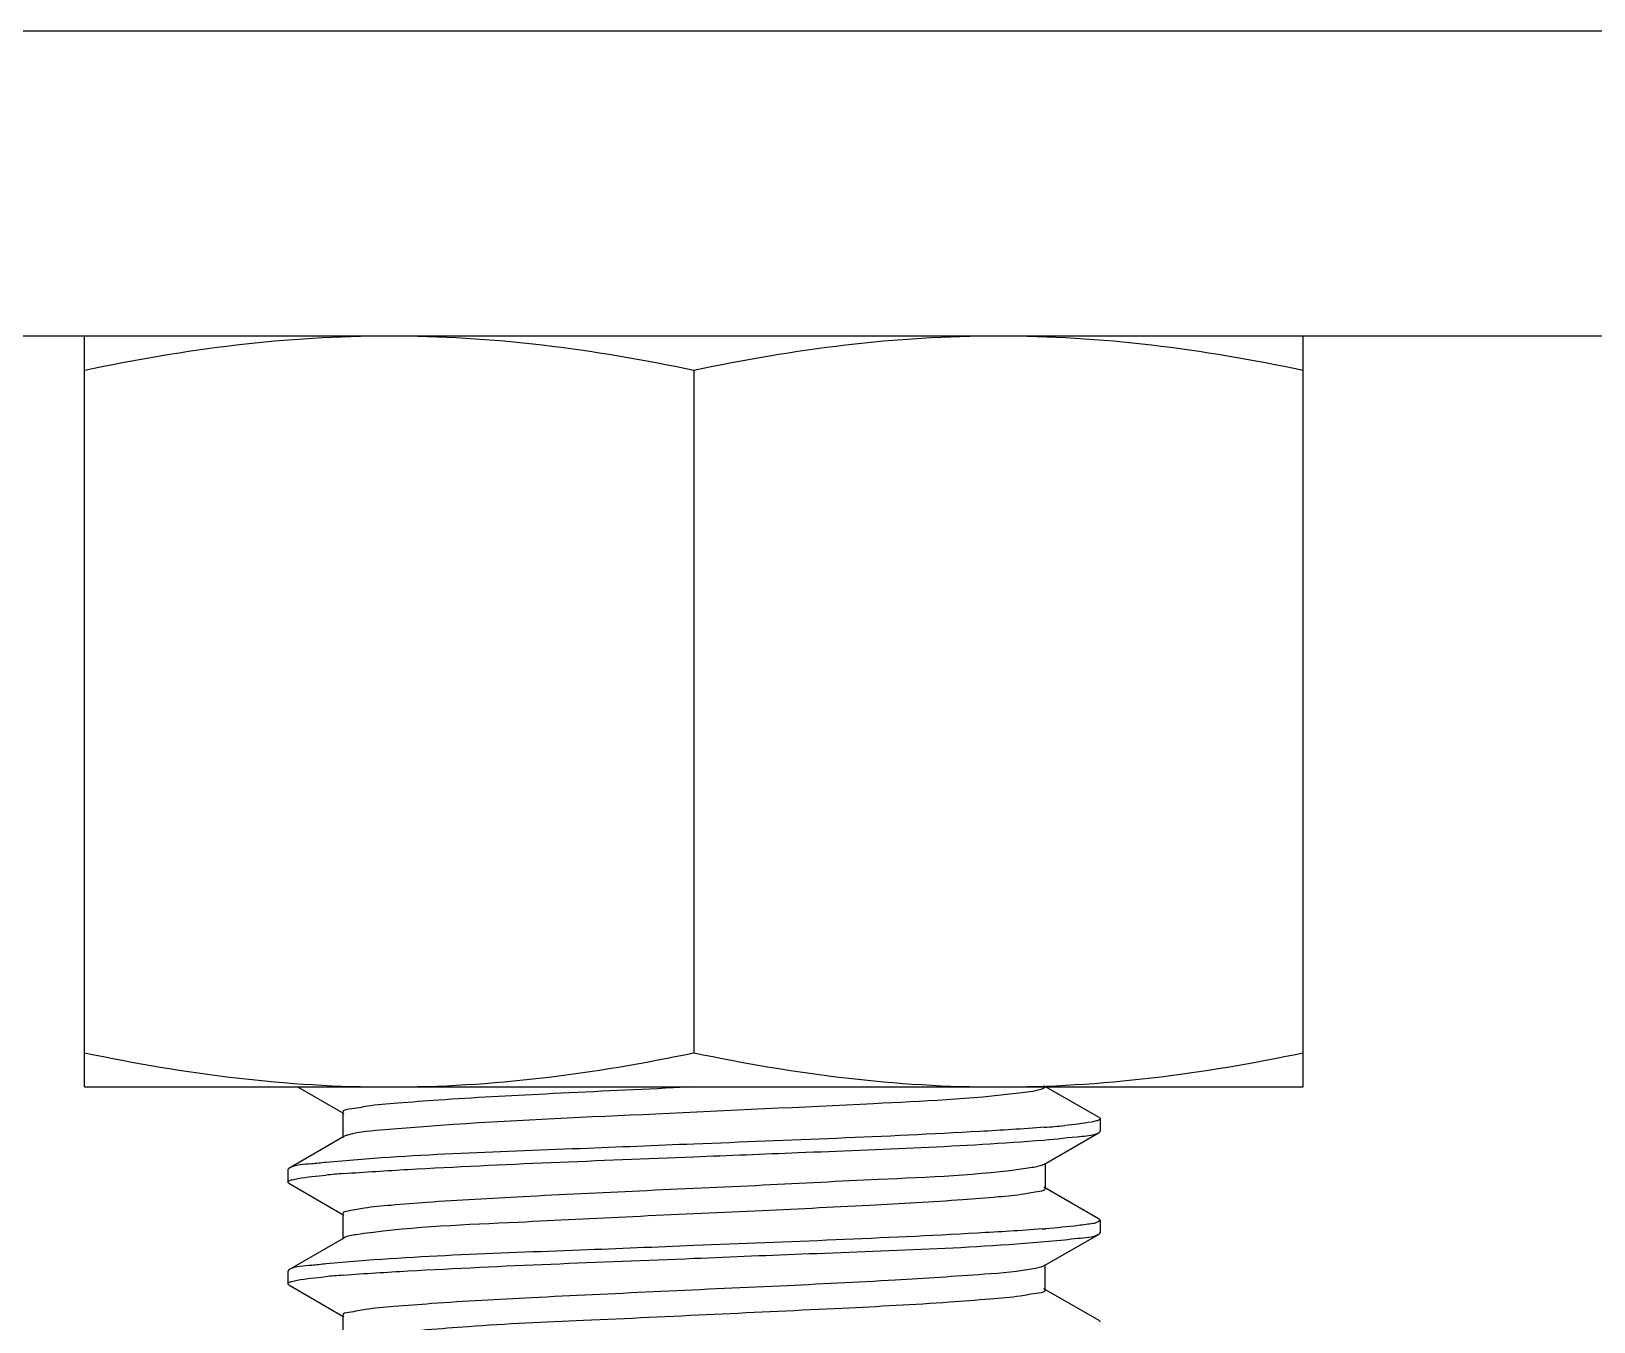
# Model space of a CAD drawing. Extents: x 4995099 to 5303443, y 4627657 to 4889583.
# Drawn here: x 5050678.8 to 5051021, y 4772758.2 to 4773041 of the extents above; entities that cross this region are included whole.
import ezdxf

# ---------------------------------------------------------------- set-up
doc = ezdxf.new("R2010")
doc.units = 0
doc.header["$LTSCALE"] = 1000
doc.header["$MEASUREMENT"] = 0
doc.layers.get('0').update_dxf_attribs({"color": 4, "linetype": 'CONTINUOUS'})

msp = doc.modelspace()

# ---------------------------------------------------------------- linework, layer by layer
at = {"linetype": 'Continuous'}
for p, q in [((5051363.32, 4773040.95), (5050455.09, 4773040.95)), ((5050455.09, 4772974.22), (5051363.32, 4772974.22)), ((5050690.45, 4772809.62), (5050690.45, 4772974.22)), ((5050957.37, 4772809.62), (5050957.37, 4772974.22)), ((5050823.91, 4772966.71), (5050823.91, 4772817.13)), ((5050690.45, 4772809.62), (5050957.37, 4772809.62)), ((5050737.21, 4772809.57), (5050747.22, 4772803.78)), ((5050823.91, 4772809.62), (5050819.44, 4772809.41)), ((5050912.68, 4772802.91), (5050900.6, 4772809.9)), ((5050746.98, 4772804.06), (5050746.98, 4772798.5)), ((5050912.68, 4772802.91), (5050912.89, 4772802.67)), ((5050912.89, 4772802.67), (5050912.89, 4772799.89)), ((5050900.6, 4772792.65), (5050912.68, 4772799.64)), ((5050912.68, 4772799.64), (5050912.89, 4772799.89)), ((5050747.22, 4772798.78), (5050735.15, 4772791.79)), ((5050900.85, 4772792.94), (5050900.85, 4772787.37)), ((5050735.15, 4772791.79), (5050734.94, 4772791.54)), ((5050734.94, 4772791.55), (5050734.94, 4772788.76)), ((5050735.15, 4772788.52), (5050734.94, 4772788.77)), ((5050735.15, 4772788.52), (5050747.22, 4772781.53)), ((5050912.68, 4772780.67), (5050900.6, 4772787.66)), ((5050746.98, 4772781.81), (5050746.98, 4772776.25)), ((5050912.68, 4772780.67), (5050912.89, 4772780.42)), ((5050912.89, 4772780.42), (5050912.89, 4772777.64)), ((5050747.22, 4772776.53), (5050735.15, 4772769.54)), ((5050900.6, 4772770.41), (5050912.68, 4772777.4)), ((5050912.68, 4772777.4), (5050912.89, 4772777.64)), ((5050735.15, 4772769.54), (5050734.94, 4772769.3)), ((5050734.94, 4772769.3), (5050734.94, 4772766.52)), ((5050900.85, 4772765.13), (5050900.85, 4772770.69)), ((5050735.15, 4772766.28), (5050734.94, 4772766.52)), ((5050735.15, 4772766.28), (5050747.22, 4772759.29)), ((5050912.68, 4772758.42), (5050900.6, 4772765.41)), ((5050746.98, 4772759.57), (5050746.98, 4772754.01)), ((5050912.68, 4772758.42), (5050912.89, 4772758.18))]:
    msp.add_line(p, q, dxfattribs=at)
for centre, radius, start, end in [((5050750.32, 4772790.91), 8.49, 105.0931, 106.1411), ((5050882.18, 4773039.25), 239.18, 274.444, 275.509), ((5050766.95, 4772536.59), 254.82, 94.4581, 95.3147), ((5050873.99, 4773117.72), 340.22, 274.4234, 274.5497), ((5050766.65, 4772517.93), 251.22, 94.457, 95.3557)]:
    msp.add_arc(centre, radius, start, end, dxfattribs=at)
for points, knots in [([(5050690.45, 4772966.71), (5050701.43, 4772969.02), (5050723.56, 4772972.82), (5050745.99, 4772974.22), (5050757.18, 4772974.22)], [0, 0, 0, 0, 0.500766, 1, 1, 1, 1]), ([(5050757.18, 4772974.22), (5050768.37, 4772974.22), (5050790.8, 4772972.82), (5050812.93, 4772969.02), (5050823.91, 4772966.71)], [0, 0, 0, 0, 0.499234, 1, 1, 1, 1]), ([(5050823.91, 4772966.71), (5050834.9, 4772969.02), (5050857.02, 4772972.82), (5050879.45, 4772974.22), (5050890.64, 4772974.22)], [0, 0, 0, 0, 0.500766, 1, 1, 1, 1]), ([(5050890.64, 4772974.22), (5050901.83, 4772974.22), (5050924.27, 4772972.82), (5050946.39, 4772969.02), (5050957.37, 4772966.71)], [0, 0, 0, 0, 0.499234, 1, 1, 1, 1]), ([(5050690.45, 4772817.13), (5050701.43, 4772814.82), (5050723.56, 4772811.02), (5050745.99, 4772809.62), (5050757.18, 4772809.62)], [0, 0, 0, 0, 0.500766, 1, 1, 1, 1]), ([(5050757.18, 4772809.62), (5050768.37, 4772809.62), (5050790.8, 4772811.02), (5050812.93, 4772814.82), (5050823.91, 4772817.13)], [0, 0, 0, 0, 0.499234, 1, 1, 1, 1]), ([(5050823.91, 4772817.13), (5050834.9, 4772814.82), (5050857.02, 4772811.02), (5050879.45, 4772809.62), (5050890.64, 4772809.62)], [0, 0, 0, 0, 0.500766, 1, 1, 1, 1]), ([(5050890.64, 4772809.62), (5050901.83, 4772809.62), (5050924.27, 4772811.02), (5050946.39, 4772814.82), (5050957.37, 4772817.13)], [0, 0, 0, 0, 0.499234, 1, 1, 1, 1]), ([(5050819.44, 4772809.41), (5050810.09, 4772808.98), (5050792.98, 4772808.17), (5050772.67, 4772807.12), (5050759.92, 4772806.13), (5050752.95, 4772805.6), (5050749.67, 4772804.86), (5050746.98, 4772804.57), (5050746.98, 4772804.06)], [0, 0, 0, 0, 0.385608, 0.708188, 0.831159, 0.922444, 0.979031, 1, 1, 1, 1]), ([(5050900.61, 4772809.34), (5050900.4, 4772809.22), (5050898.6, 4772808.64), (5050896.74, 4772808.44), (5050895.13, 4772808.25)], [0, 0, 0, 0, 0.133087, 1, 1, 1, 1]), ([(5050900.85, 4772809.62), (5050900.85, 4772809.57), (5050900.78, 4772809.45), (5050900.68, 4772809.38), (5050900.61, 4772809.34)], [0, 0, 0, 0, 0.402304, 1, 1, 1, 1]), ([(5050895.13, 4772808.25), (5050884.57, 4772806.96), (5050858.01, 4772805.73), (5050816.74, 4772803.65), (5050780.96, 4772802.2), (5050758.52, 4772800.43), (5050750.73, 4772799.81), (5050748.11, 4772799.1)], [0, 0, 0, 0, 0.21664, 0.540669, 0.842029, 0.944627, 1, 1, 1, 1]), ([(5050912.88, 4772802.67), (5050912.88, 4772802.56), (5050912.57, 4772802.33), (5050912.29, 4772802.25), (5050912.09, 4772802.19)], [0, 0, 0, 0, 0.324871, 1, 1, 1, 1]), ([(5050900.72, 4772800.79), (5050896, 4772800.42), (5050870.42, 4772798.87), (5050844.8, 4772797.94), (5050823.91, 4772797.11)], [0, 0, 0, 0, 0.184436, 1, 1, 1, 1]), ([(5050900.6, 4772798), (5050903.37, 4772798.22), (5050907.31, 4772798.77), (5050911.56, 4772799), (5050912.67, 4772799.64)], [0, 0, 0, 0, 0.683734, 1, 1, 1, 1]), ([(5050912.09, 4772802.19), (5050911.73, 4772802.09), (5050909.44, 4772801.6), (5050907.11, 4772801.37), (5050905.14, 4772801.18)], [0, 0, 0, 0, 0.157623, 1, 1, 1, 1]), ([(5050823.91, 4772797.11), (5050815.61, 4772796.78), (5050788.74, 4772795.63), (5050761.81, 4772794.83), (5050743.29, 4772793.09)], [0, 0, 0, 0, 0.308576, 1, 1, 1, 1]), ([(5050747.96, 4772799.06), (5050747.81, 4772799.02), (5050747.56, 4772798.94), (5050747.32, 4772798.83), (5050747.22, 4772798.78)], [0, 0, 0, 0, 0.572041, 1, 1, 1, 1]), ([(5050823.91, 4772794.33), (5050831.53, 4772794.63), (5050857.1, 4772795.68), (5050882.68, 4772796.6), (5050900.6, 4772798)], [0, 0, 0, 0, 0.297863, 1, 1, 1, 1]), ([(5050743.29, 4772793.09), (5050742.25, 4772792.99), (5050739.56, 4772792.62), (5050736.62, 4772792.65), (5050735.15, 4772791.79)], [0, 0, 0, 0, 0.37952, 1, 1, 1, 1]), ([(5050747.14, 4772790.64), (5050751.86, 4772791.01), (5050777.43, 4772792.56), (5050803.04, 4772793.5), (5050823.91, 4772794.33)], [0, 0, 0, 0, 0.184575, 1, 1, 1, 1]), ([(5050900.6, 4772792.65), (5050900.45, 4772792.57), (5050899.34, 4772792.15), (5050898.16, 4772791.99), (5050897.17, 4772791.84)], [0, 0, 0, 0, 0.147905, 1, 1, 1, 1]), ([(5050734.94, 4772788.77), (5050734.94, 4772788.89), (5050735.36, 4772789.15), (5050735.7, 4772789.24), (5050735.97, 4772789.3)], [0, 0, 0, 0, 0.313847, 1, 1, 1, 1]), ([(5050735.97, 4772789.3), (5050736.36, 4772789.41), (5050738.8, 4772789.89), (5050741.28, 4772790.12), (5050743.35, 4772790.32)], [0, 0, 0, 0, 0.163234, 1, 1, 1, 1]), ([(5050897.17, 4772791.84), (5050886.31, 4772790.2), (5050866.86, 4772789.55), (5050838.49, 4772788), (5050812.5, 4772786.87), (5050788, 4772785.67), (5050769.71, 4772784.68), (5050758.36, 4772783.76), (5050752.23, 4772783.24), (5050749.32, 4772782.59), (5050746.97, 4772782.27), (5050746.98, 4772781.81)], [0, 0, 0, 0, 0.218787, 0.386207, 0.566108, 0.736243, 0.875583, 0.928118, 0.966979, 0.991, 1, 1, 1, 1]), ([(5050900.85, 4772787.37), (5050900.85, 4772786.93), (5050898.57, 4772786.61), (5050895.73, 4772785.97), (5050889.77, 4772785.45), (5050878.69, 4772784.54), (5050860.8, 4772783.56), (5050836.75, 4772782.39), (5050811.08, 4772781.26), (5050782.54, 4772779.76), (5050762.82, 4772779), (5050751.62, 4772777.49)], [0, 0, 0, 0, 0.00884, 0.032379, 0.070466, 0.122006, 0.258971, 0.426878, 0.605536, 0.773444, 1, 1, 1, 1]), ([(5050909.86, 4772779.5), (5050909.3, 4772779.41), (5050906.35, 4772779.02), (5050903.38, 4772778.76), (5050900.97, 4772778.57)], [0, 0, 0, 0, 0.190828, 1, 1, 1, 1]), ([(5050912.89, 4772780.42), (5050912.89, 4772780.32), (5050911.86, 4772779.58), (5050910.82, 4772779.65), (5050909.86, 4772779.5)], [0, 0, 0, 0, 0.093121, 1, 1, 1, 1]), ([(5050751.62, 4772777.49), (5050751.08, 4772777.42), (5050749.61, 4772777.17), (5050748.05, 4772777.01), (5050747.22, 4772776.53)], [0, 0, 0, 0, 0.360643, 1, 1, 1, 1]), ([(5050900.23, 4772778.51), (5050895.5, 4772778.15), (5050870.08, 4772776.62), (5050844.63, 4772775.69), (5050823.91, 4772774.86)], [0, 0, 0, 0, 0.18595, 1, 1, 1, 1]), ([(5050823.91, 4772772.08), (5050832.32, 4772772.42), (5050859.41, 4772773.58), (5050886.54, 4772774.34), (5050905.14, 4772776.15)], [0, 0, 0, 0, 0.310578, 1, 1, 1, 1]), ([(5050905.14, 4772776.15), (5050906.1, 4772776.25), (5050908.59, 4772776.6), (5050911.3, 4772776.6), (5050912.67, 4772777.4)], [0, 0, 0, 0, 0.377935, 1, 1, 1, 1]), ([(5050823.91, 4772774.86), (5050815.63, 4772774.53), (5050788.77, 4772773.39), (5050761.86, 4772772.59), (5050743.35, 4772770.85)], [0, 0, 0, 0, 0.308379, 1, 1, 1, 1]), ([(5050747.13, 4772768.4), (5050751.84, 4772768.77), (5050777.42, 4772770.31), (5050803.03, 4772771.25), (5050823.91, 4772772.08)], [0, 0, 0, 0, 0.184524, 1, 1, 1, 1]), ([(5050743.35, 4772770.85), (5050742.3, 4772770.76), (5050739.6, 4772770.38), (5050736.63, 4772770.41), (5050735.15, 4772769.54)], [0, 0, 0, 0, 0.379704, 1, 1, 1, 1]), ([(5050898.77, 4772769.87), (5050895.09, 4772769.13), (5050884.8, 4772768.36), (5050866.13, 4772767.11), (5050841.92, 4772765.96), (5050815.35, 4772764.75), (5050789.97, 4772763.53), (5050770.88, 4772762.52), (5050758.97, 4772761.57), (5050752.51, 4772761.05), (5050749.46, 4772760.36), (5050746.98, 4772760.04), (5050746.98, 4772759.57)], [0, 0, 0, 0, 0.074051, 0.202548, 0.368862, 0.551322, 0.726125, 0.870472, 0.925123, 0.96561, 0.990669, 1, 1, 1, 1]), ([(5050900.6, 4772770.41), (5050900.39, 4772770.29), (5050899.77, 4772770.09), (5050899.15, 4772769.94), (5050898.77, 4772769.87)], [0, 0, 0, 0, 0.388593, 1, 1, 1, 1]), ([(5050734.94, 4772766.52), (5050734.94, 4772766.63), (5050735.3, 4772766.88), (5050735.6, 4772766.96), (5050735.84, 4772767.02)], [0, 0, 0, 0, 0.318631, 1, 1, 1, 1]), ([(5050735.84, 4772767.02), (5050736.22, 4772767.13), (5050738.65, 4772767.63), (5050741.12, 4772767.86), (5050743.2, 4772768.06)], [0, 0, 0, 0, 0.159226, 1, 1, 1, 1]), ([(5050900.85, 4772765.13), (5050900.84, 4772764.62), (5050898.15, 4772764.33), (5050894.87, 4772763.59), (5050887.91, 4772763.06), (5050875.15, 4772762.06), (5050854.85, 4772761.01), (5050828.18, 4772759.77), (5050800.87, 4772758.46), (5050776.71, 4772757.45), (5050759.48, 4772755.81), (5050750.22, 4772755.5), (5050747.5, 4772754.42)], [0, 0, 0, 0, 0.009911, 0.036684, 0.079861, 0.138026, 0.290611, 0.473012, 0.659513, 0.823824, 0.942824, 1, 1, 1, 1])]:
    msp.add_open_spline(points, degree=3, knots=knots, dxfattribs=at)

doc.saveas('drawing.dxf')
